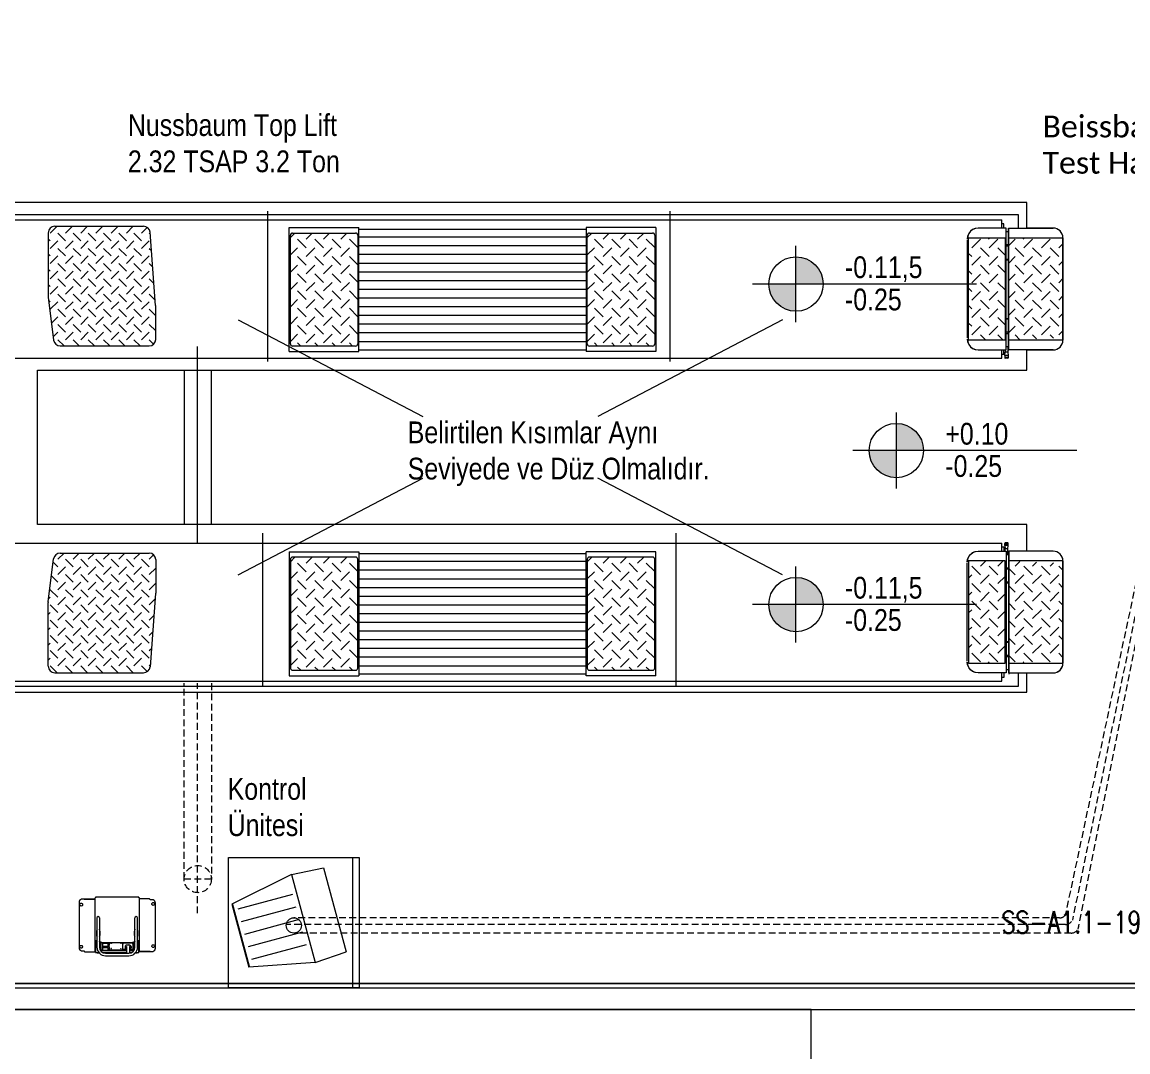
# Model space of a CAD drawing. Extents: x -1299 to 23780, y -3010 to 8106.
# Drawn here: x 1387 to 1896, y 2796 to 3269 of the extents above; entities that cross this region are included whole.
import ezdxf
from ezdxf.enums import TextEntityAlignment as Align

# ---------------------------------------------------------------- set-up
doc = ezdxf.new("R2010")
doc.units = 0
doc.header["$LTSCALE"] = 25
doc.header["$MEASUREMENT"] = 0
doc.linetypes.add('DOT2', pattern=[0.125, 0, -0.125])
doc.linetypes.add('HIDDEN', pattern=[0.375, 0.25, -0.125])
doc.layers.get('0').update_dxf_attribs({"color": 9, "lineweight": 9})
for name, color, linetype, lineweight in [('01', 9, 'Continuous', 9), ('10', 9, 'Continuous', 9), ('14', 9, 'Continuous', 9), ('20', 9, 'DOT2', 9), ('21', 9, 'Continuous', 9), ('32-ekipman', 9, 'Continuous', 9), ('35', 9, 'Continuous', 9), ('40', 9, 'Continuous', 9), ('40B', 9, 'Continuous', 9), ('E-YAZI', 7, 'Continuous', 30)]:
    doc.layers.add(name, color=color, linetype=linetype, lineweight=lineweight)
doc.styles.add('Arial', font='arial.ttf', dxfattribs={"height": 2.5})
doc.styles.add('ILGAZ', font='txttw.shx')
doc.styles.add('MuuM_TEXT-STANDART', font='ARIALN.TTF')

# ---------------------------------------------------------------- blocks, each defined once
blk = doc.blocks.new('A$C0F1C398A')
for p, q in [((111.38, 501.1), (111.38, 526)), ((111.38, 526), (158.38, 526)), ((115.98, 524.1), (114.07, 526)), ((115.98, 520.1), (119.98, 524.1)), ((123.98, 524.1), (122.07, 526)), ((123.98, 520.1), (127.98, 524.1)), ((130.07, 526), (131.98, 524.1)), ((131.98, 520.1), (135.98, 524.1)), ((139.98, 524.1), (138.07, 526)), ((139.98, 520.1), (143.98, 524.1)), ((147.98, 524.1), (146.07, 526)), ((147.98, 520.1), (151.98, 524.1)), ((155.98, 524.1), (154.07, 526)), ((158.38, 526), (158.38, 501.1)), ((259.88, 526), (259.88, 501.1)), ((259.88, 526), (306.88, 526)), ((262.29, 524.1), (264.19, 526)), ((270.29, 520.1), (266.29, 524.1)), ((270.29, 524.1), (272.19, 526)), ((278.29, 520.1), (274.29, 524.1)), ((278.29, 524.1), (280.19, 526)), ((286.29, 520.1), (282.29, 524.1)), ((288.19, 526), (286.29, 524.1)), ((294.29, 520.1), (290.29, 524.1)), ((294.29, 524.1), (296.19, 526)), ((302.29, 520.1), (298.29, 524.1)), ((302.29, 524.1), (304.19, 526)), ((306.88, 501.1), (306.88, 526)), ((106.88, 501), (106.88, 521.5)), ((115.98, 516.1), (111.98, 520.1)), ((123.98, 516.1), (119.98, 520.1)), ((127.98, 520.1), (131.98, 516.1)), ((139.98, 516.1), (135.98, 520.1)), ((147.98, 516.1), (143.98, 520.1)), ((155.98, 516.1), (151.98, 520.1)), ((155.98, 520.1), (157.5, 521.62)), ((162.88, 521.5), (162.88, 501.1)), ((255.38, 521.5), (255.38, 501.1)), ((262.29, 520.1), (260.77, 521.62)), ((262.29, 516.1), (266.29, 520.1)), ((270.29, 516.1), (274.29, 520.1)), ((278.29, 516.1), (282.29, 520.1)), ((290.29, 520.1), (286.29, 516.1)), ((294.29, 516.1), (298.29, 520.1)), ((302.29, 516.1), (306.29, 520.1)), ((311.38, 501.1), (311.38, 521.5)), ((115.98, 512.1), (119.98, 516.1)), ((123.98, 512.1), (127.98, 516.1)), ((131.98, 512.1), (135.98, 516.1)), ((139.98, 512.1), (143.98, 516.1)), ((147.98, 512.1), (151.98, 516.1)), ((155.98, 512.1), (157.83, 513.95)), ((262.29, 512.1), (260.44, 513.95)), ((270.29, 512.1), (266.29, 516.1)), ((278.29, 512.1), (274.29, 516.1)), ((286.29, 512.1), (282.29, 516.1)), ((294.29, 512.1), (290.29, 516.1)), ((302.29, 512.1), (298.29, 516.1)), ((115.98, 508.1), (111.98, 512.1)), ((123.98, 508.1), (119.98, 512.1)), ((127.98, 512.1), (131.98, 508.1)), ((139.98, 508.1), (135.98, 512.1)), ((147.98, 508.1), (143.98, 512.1)), ((155.98, 508.1), (151.98, 512.1)), ((262.29, 508.1), (266.29, 512.1)), ((270.29, 508.1), (274.29, 512.1)), ((278.29, 508.1), (282.29, 512.1)), ((290.29, 512.1), (286.29, 508.1)), ((294.29, 508.1), (298.29, 512.1)), ((302.29, 508.1), (306.29, 512.1)), ((100.63, 20.5), (100.63, 505.5)), ((100.63, 505.5), (106.88, 505.5)), ((111.67, 507.79), (111.98, 508.1)), ((115.08, 500.99), (111.98, 504.1)), ((115.98, 504.1), (119.98, 508.1)), ((123.07, 501), (119.98, 504.1)), ((123.98, 504.1), (127.98, 508.1)), ((127.98, 504.1), (131.07, 501)), ((131.98, 504.1), (135.98, 508.1)), ((139.07, 501), (135.98, 504.1)), ((139.98, 504.1), (143.98, 508.1)), ((147.07, 501), (143.98, 504.1)), ((147.98, 504.1), (151.98, 508.1)), ((155.07, 501), (151.98, 504.1)), ((155.98, 504.1), (158.16, 506.28)), ((262.29, 504.1), (260.11, 506.28)), ((263.19, 501), (266.29, 504.1)), ((270.29, 504.1), (266.29, 508.1)), ((271.19, 501), (274.29, 504.1)), ((278.29, 504.1), (274.29, 508.1)), ((279.19, 501), (282.29, 504.1)), ((286.29, 504.1), (282.29, 508.1)), ((290.29, 504.1), (287.19, 501)), ((294.29, 504.1), (290.29, 508.1)), ((295.19, 501), (298.29, 504.1)), ((302.29, 504.1), (298.29, 508.1)), ((303.18, 500.99), (306.29, 504.1)), ((306.6, 507.79), (306.29, 508.1)), ((311.38, 505.5), (317.63, 505.5)), ((317.63, 505.5), (317.63, 20.5)), ((106.88, 498.8), (104.88, 498.8)), ((104.88, 498.8), (104.88, 498)), ((162.88, 501.1), (106.88, 501.1)), ((106.88, 501), (106.88, 501.08)), ((162.88, 501), (106.88, 501)), ((162.88, 499.87), (106.88, 499.87)), ((106.88, 499.87), (106.88, 487.07)), ((108.48, 499.87), (108.48, 501)), ((111.38, 499.42), (158.38, 499.42)), ((111.38, 482.63), (111.38, 499.42)), ((111.45, 502.71), (111.45, 502.65)), ((114.48, 499.87), (114.48, 501)), ((114.48, 500.7), (115.08, 500.7)), ((115.08, 499.87), (115.08, 501)), ((115.98, 496.1), (119.3, 499.42)), ((121.08, 499.87), (121.08, 501)), ((121.08, 500.7), (121.38, 500.7)), ((121.38, 499.87), (121.38, 501)), ((123.98, 496.1), (127.3, 499.42)), ((131.98, 496.1), (135.3, 499.42)), ((139.98, 496.1), (143.3, 499.42)), ((147.98, 496.1), (151.3, 499.42)), ((148.38, 499.87), (148.38, 501)), ((148.38, 500.7), (148.68, 500.7)), ((148.68, 501), (148.68, 499.87)), ((154.68, 501), (154.68, 499.87)), ((154.68, 500.7), (155.28, 500.7)), ((155.28, 499.87), (155.28, 501)), ((155.98, 496.1), (158.38, 498.51)), ((158.32, 502.65), (158.32, 502.71)), ((158.38, 499.42), (158.38, 482.63)), ((161.28, 499.87), (161.28, 501)), ((161.28, 500.7), (163.97, 500.7)), ((162.88, 501), (162.88, 501.08)), ((162.88, 487.07), (162.88, 499.87)), ((162.88, 499.49), (163.97, 499.49)), ((164.88, 498.8), (162.88, 498.8)), ((163.97, 500.7), (165.47, 500.9)), ((163.97, 500.7), (163.97, 499.49)), ((165.47, 499.3), (163.97, 499.49)), ((164.88, 498), (164.88, 498.8)), ((165.47, 500.9), (166.47, 500.9)), ((165.47, 500.9), (165.47, 499.3)), ((165.47, 499.3), (166.47, 499.3)), ((166.27, 499.5), (166.27, 500.7)), ((166.67, 500.7), (166.67, 499.5)), ((251.6, 500.7), (251.6, 499.5)), ((252.8, 500.9), (251.8, 500.9)), ((252.8, 499.3), (251.8, 499.3)), ((252, 499.5), (252, 500.7)), ((254.3, 500.7), (252.8, 500.9)), ((252.8, 500.9), (252.8, 499.3)), ((252.8, 499.3), (254.3, 499.49)), ((253.38, 498.8), (255.38, 498.8)), ((253.38, 498), (253.38, 498.8)), ((256.98, 500.7), (254.3, 500.7)), ((254.3, 500.7), (254.3, 499.49)), ((255.38, 499.49), (254.3, 499.49)), ((255.38, 501.1), (311.38, 501.1)), ((255.38, 501), (255.38, 501.08)), ((255.38, 501), (311.38, 501)), ((255.38, 499.87), (311.38, 499.87)), ((255.38, 487.07), (255.38, 499.87)), ((256.98, 499.87), (256.98, 501)), ((306.88, 499.42), (259.88, 499.42)), ((259.88, 499.42), (259.88, 498)), ((262.29, 496.1), (259.88, 498.51)), ((259.95, 502.65), (259.95, 502.71)), ((262.98, 499.87), (262.98, 501)), ((263.58, 500.7), (262.98, 500.7)), ((263.58, 501), (263.58, 499.87)), ((270.29, 496.1), (266.97, 499.42)), ((269.58, 501), (269.58, 499.87)), ((269.88, 500.7), (269.58, 500.7)), ((269.88, 499.87), (269.88, 501)), ((278.29, 496.1), (274.97, 499.42)), ((286.29, 496.1), (282.97, 499.42)), ((294.29, 496.1), (290.97, 499.42)), ((296.88, 499.87), (296.88, 501)), ((297.18, 500.7), (296.88, 500.7)), ((297.18, 499.87), (297.18, 501)), ((302.29, 496.1), (298.97, 499.42)), ((303.18, 499.87), (303.18, 501)), ((303.78, 500.7), (303.18, 500.7)), ((303.78, 499.87), (303.78, 501)), ((306.82, 502.71), (306.82, 502.65)), ((306.88, 482.63), (306.88, 499.42)), ((309.78, 499.87), (309.78, 501)), ((311.38, 501), (311.38, 501.08)), ((311.38, 499.87), (311.38, 487.07)), ((311.38, 498.8), (313.38, 498.8)), ((311.85, 501.29), (311.72, 501.24)), ((313.38, 498.8), (313.38, 498)), ((103.13, 181.93), (103.13, 498)), ((106.88, 498), (103.13, 498)), ((115.98, 492.1), (111.98, 496.1)), ((123.98, 492.1), (119.98, 496.1)), ((127.98, 496.1), (131.98, 492.1)), ((139.98, 492.1), (135.98, 496.1)), ((147.98, 492.1), (143.98, 496.1)), ((155.98, 492.1), (151.98, 496.1)), ((166.63, 498), (162.88, 498)), ((166.63, 28), (166.63, 498)), ((251.63, 28), (251.63, 498)), ((255.38, 498), (251.63, 498)), ((259.88, 498), (259.88, 482.63)), ((262.29, 492.1), (266.29, 496.1)), ((270.29, 492.1), (274.29, 496.1)), ((278.29, 492.1), (282.29, 496.1)), ((290.29, 496.1), (286.29, 492.1)), ((294.29, 492.1), (298.29, 496.1)), ((302.29, 492.1), (306.29, 496.1)), ((315.13, 498), (311.38, 498)), ((315.13, 28), (315.13, 498)), ((111.38, 491.51), (111.98, 492.1)), ((115.98, 484.1), (111.98, 488.1)), ((115.98, 488.1), (119.98, 492.1)), ((123.98, 484.1), (119.98, 488.1)), ((123.98, 488.1), (127.98, 492.1)), ((127.98, 488.1), (131.98, 484.1)), ((131.98, 488.1), (135.98, 492.1)), ((139.98, 484.1), (135.98, 488.1)), ((139.98, 488.1), (143.98, 492.1)), ((147.98, 484.1), (143.98, 488.1)), ((147.98, 488.1), (151.98, 492.1)), ((155.98, 484.1), (151.98, 488.1)), ((155.98, 488.1), (158.38, 490.51)), ((262.29, 488.1), (259.88, 490.51)), ((262.29, 484.1), (266.29, 488.1)), ((270.29, 488.1), (266.29, 492.1)), ((270.29, 484.1), (274.29, 488.1)), ((278.29, 488.1), (274.29, 492.1)), ((278.29, 484.1), (282.29, 488.1)), ((286.29, 488.1), (282.29, 492.1)), ((290.29, 488.1), (286.29, 484.1)), ((294.29, 488.1), (290.29, 492.1)), ((294.29, 484.1), (298.29, 488.1)), ((302.29, 488.1), (298.29, 492.1)), ((302.29, 484.1), (306.29, 488.1)), ((306.88, 491.51), (306.29, 492.1)), ((118.51, 482.63), (119.98, 484.1)), ((126.51, 482.63), (127.98, 484.1)), ((134.51, 482.63), (135.98, 484.1)), ((142.51, 482.63), (143.98, 484.1)), ((150.51, 482.63), (151.98, 484.1)), ((162.71, 485.79), (162.88, 487.07)), ((255.55, 485.79), (255.38, 487.07)), ((267.76, 482.63), (266.29, 484.1)), ((275.76, 482.63), (274.29, 484.1)), ((283.76, 482.63), (282.29, 484.1)), ((291.76, 482.63), (290.29, 484.1)), ((299.76, 482.63), (298.29, 484.1)), ((110.59, 482.22), (111.88, 482.05)), ((158.38, 482.63), (111.38, 482.63)), ((112.38, 482.05), (112.38, 482.04)), ((112.38, 482.04), (157.38, 482.04)), ((157.38, 482.05), (157.38, 482.04)), ((259.88, 482.63), (306.88, 482.63)), ((260.88, 482.05), (260.88, 482.04)), ((305.88, 482.04), (260.88, 482.04)), ((305.88, 482.05), (305.88, 482.04)), ((307.68, 482.22), (306.38, 482.05)), ((103.13, 28), (103.13, 181.93))]:
    blk.add_line(p, q)
for points in [[(106.88, 487.07), (107.05, 485.79), (107.55, 484.6), (108.35, 483.58), (109.38, 482.8), (110.59, 482.31), (111.88, 482.14)], [(106.88, 486.98), (107.05, 485.7), (107.55, 484.52), (108.35, 483.5), (109.38, 482.71), (110.59, 482.22)], [(157.88, 482.05), (159.18, 482.22), (160.38, 482.71), (161.42, 483.5), (162.21, 484.52), (162.71, 485.7), (162.88, 486.98)], [(157.88, 482.14), (159.18, 482.31), (160.38, 482.8), (161.42, 483.58), (162.21, 484.6), (162.71, 485.79)], [(260.38, 482.05), (259.09, 482.22), (257.88, 482.71), (256.85, 483.5), (256.05, 484.52), (255.55, 485.7), (255.38, 486.98)], [(260.38, 482.14), (259.09, 482.31), (257.88, 482.8), (256.85, 483.58), (256.05, 484.6), (255.55, 485.79)], [(311.38, 487.07), (311.21, 485.79), (310.71, 484.6), (309.92, 483.58), (308.88, 482.8), (307.68, 482.31), (306.38, 482.14)], [(311.38, 486.98), (311.21, 485.7), (310.71, 484.52), (309.92, 483.5), (308.88, 482.71), (307.68, 482.22)]]:
    blk.add_lwpolyline(points)
for centre, radius, start, end in [((111.38, 521.5), 4.5, 90, 180), ((158.38, 521.5), 4.5, 0, 90), ((259.88, 521.5), 4.5, 90, 180), ((306.88, 521.5), 4.5, 0, 90), ((166.47, 500.7), 0.2, 0, 180), ((166.47, 499.5), 0.2, 180, 0), ((251.8, 500.7), 0.2, 0, 180), ((251.8, 499.5), 0.2, 180, 0)]:
    blk.add_arc(centre, radius, start, end)
blk = doc.blocks.new('A$C44297C4A')
at = {"linetype": 'Continuous', "lineweight": 0}
for p, q in [((0, 42.13), (38.62, 52.58)), ((43.5, 38.36), (38.62, 52.58)), ((2.95, 27.39), (0, 42.14)), ((2.95, 27.39), (43.5, 38.36)), ((43.5, 38.36), (45.54, 7.83)), ((23.75, 30.94), (30.53, 5.85)), ((29.54, 32.51), (36.32, 7.41)), ((35.33, 34.08), (42.12, 8.98)), ((2.95, 27.39), (16.58, 0)), ((12.16, 27.81), (18.95, 2.71)), ((17.96, 29.38), (24.74, 4.28)), ((16.23, 0.08), (45.19, 7.91)), ((16.58, 0), (45.54, 7.83))]:
    blk.add_line(p, q, dxfattribs=at)
blk = doc.blocks.new('p-mekanik_arackabul_ekran3')
for p, q in [((0, 0), (0, 60)), ((0, 60), (60, 60)), ((57, 60), (57, 0)), ((60, 60), (60, 0)), ((60, 0), (0, 0))]:
    blk.add_line(p, q)
at = {"rotation": 270}
blk.add_blockref('A$C44297C4A', (1.53, 55.12), dxfattribs=at)
blk = doc.blocks.new('p-mek. tesisat-zemin')
h = blk.add_hatch()
h.set_pattern_fill('DIAPLATE', color=256, scale=90, angle=225, style=0)
h.set_pattern_definition([(225, (185.341, -502), (1e-14, -7.95495), [5.625, -5.625]), (315, (185.341, -505.9774), (7.95495, 1e-14), [5.625, -5.625])])
h.paths.add_polyline_path([(154.34, -553, 0.414214), (155.34, -554), (184.34, -554, 0.414214), (185.34, -553), (185.34, -503, 0.41711), (184.33, -502), (155.33, -502, 0.411323), (154.34, -503)])
h = blk.add_hatch()
h.set_pattern_fill('DIAPLATE', color=256, scale=90, angle=225, style=0)
h.set_pattern_definition([(225, (321.841, -502), (1e-14, -7.95495), [5.625, -5.625]), (315, (321.841, -505.9774), (7.95495, 1e-14), [5.625, -5.625])])
h.paths.add_polyline_path([(321.84, -503, 0.41711), (320.83, -502), (291.83, -502, 0.411323), (290.84, -503), (290.84, -553, 0.414214), (291.84, -554), (320.84, -554, 0.414214), (321.84, -553)])
h = blk.add_hatch()
h.set_pattern_fill('DIAPLATE', color=256, scale=90, angle=225, style=0)
h.set_pattern_definition([(225, (185.341, -651), (1e-14, -7.95495), [5.625, -5.625]), (315, (185.341, -654.9774), (7.95495, 1e-14), [5.625, -5.625])])
h.paths.add_polyline_path([(154.34, -702, 0.41711), (155.35, -703), (184.35, -703, 0.411323), (185.34, -702), (185.34, -652, 0.414214), (184.34, -651), (155.34, -651, 0.414214), (154.34, -652)])
h = blk.add_hatch()
h.set_pattern_fill('DIAPLATE', color=256, scale=90, angle=225, style=0)
h.set_pattern_definition([(225, (321.841, -651), (1e-14, -7.95495), [5.625, -5.625]), (315, (321.841, -654.9774), (7.95495, 1e-14), [5.625, -5.625])])
h.paths.add_polyline_path([(321.84, -652, 0.414214), (320.84, -651), (291.84, -651, 0.414214), (290.84, -652), (290.84, -702, 0.41711), (291.85, -703), (320.85, -703, 0.411323), (321.84, -702)])
for p, q in [((144, -561), (144, -492)), ((329, -561), (329, -492)), ((43.01, -501.88), (43.01, -531.19)), ((47.12, -498.88), (43.94, -502.06)), ((46.01, -498.88), (86.83, -498.88)), ((47.44, -502.06), (50.94, -505.56)), ((54.12, -498.88), (50.94, -502.06)), ((54.44, -502.06), (57.94, -505.56)), ((61.12, -498.88), (57.94, -502.06)), ((61.44, -502.06), (64.94, -505.56)), ((68.12, -498.88), (64.94, -502.06)), ((68.44, -502.06), (71.94, -505.56)), ((75.12, -498.88), (71.94, -502.06)), ((75.44, -502.06), (78.94, -505.56)), ((82.12, -498.88), (78.94, -502.06)), ((82.44, -502.06), (85.94, -505.56)), ((88.57, -499.43), (85.94, -502.06)), ((89.44, -502.06), (89.89, -502.5)), ((92.4, -535.26), (89.82, -501.65)), ((153.84, -499.5), (185.84, -499.5)), ((153.84, -556.5), (153.84, -499.5)), ((154.34, -553), (154.34, -503)), ((155.34, -502), (184.34, -502)), ((185.34, -503), (185.34, -553)), ((185.84, -556.5), (185.84, -499.5)), ((185.84, -500.3), (290.34, -500.3)), ((322.34, -499.5), (290.34, -499.5)), ((290.34, -499.5), (290.34, -556.5)), ((290.84, -553), (290.84, -503)), ((291.84, -502), (320.84, -502)), ((321.84, -503), (321.84, -553)), ((322.34, -499.5), (322.34, -556.5)), ((43.01, -504.62), (43.94, -505.56)), ((47.44, -505.56), (43.94, -509.06)), ((54.44, -505.56), (50.94, -509.06)), ((61.44, -505.56), (57.94, -509.06)), ((68.44, -505.56), (64.94, -509.06)), ((75.44, -505.56), (71.94, -509.06)), ((82.44, -505.56), (78.94, -509.06)), ((89.44, -505.56), (85.94, -509.06)), ((290.34, -503.95), (185.84, -503.95)), ((290.34, -507.95), (185.84, -507.95)), ((43.01, -511.62), (43.94, -512.56)), ((47.44, -512.56), (43.94, -516.06)), ((47.44, -509.06), (50.94, -512.56)), ((54.44, -512.56), (50.94, -516.06)), ((54.44, -509.06), (57.94, -512.56)), ((61.44, -512.56), (57.94, -516.06)), ((61.44, -509.06), (64.94, -512.56)), ((68.44, -512.56), (64.94, -516.06)), ((68.44, -509.06), (71.94, -512.56)), ((75.44, -512.56), (71.94, -516.06)), ((75.44, -509.06), (78.94, -512.56)), ((82.44, -512.56), (78.94, -516.06)), ((82.44, -509.06), (85.94, -512.56)), ((89.44, -512.56), (85.94, -516.06)), ((89.44, -509.06), (90.47, -510.08)), ((290.34, -511.95), (185.84, -511.95)), ((47.44, -516.06), (50.94, -519.56)), ((54.44, -516.06), (57.94, -519.56)), ((61.44, -516.06), (64.94, -519.56)), ((68.44, -516.06), (71.94, -519.56)), ((75.44, -516.06), (78.94, -519.56)), ((82.44, -516.06), (85.94, -519.56)), ((89.44, -516.06), (91.05, -517.66)), ((290.34, -515.95), (185.84, -515.95)), ((43.01, -518.62), (43.94, -519.56)), ((47.44, -519.56), (43.94, -523.06)), ((47.44, -523.06), (50.94, -526.56)), ((54.44, -519.56), (50.94, -523.06)), ((54.44, -523.06), (57.94, -526.56)), ((61.44, -519.56), (57.94, -523.06)), ((61.44, -523.06), (64.94, -526.56)), ((68.44, -519.56), (64.94, -523.06)), ((68.44, -523.06), (71.94, -526.56)), ((75.44, -519.56), (71.94, -523.06)), ((75.44, -523.06), (78.94, -526.56)), ((82.44, -519.56), (78.94, -523.06)), ((82.44, -523.06), (85.94, -526.56)), ((89.44, -519.56), (85.94, -523.06)), ((89.44, -523.06), (91.63, -525.25)), ((290.34, -519.95), (185.84, -519.95)), ((43.01, -525.62), (43.94, -526.56)), ((47.44, -526.56), (43.94, -530.06)), ((54.44, -526.56), (50.94, -530.06)), ((61.44, -526.56), (57.94, -530.06)), ((68.44, -526.56), (64.94, -530.06)), ((75.44, -526.56), (71.94, -530.06)), ((82.44, -526.56), (78.94, -530.06)), ((89.44, -526.56), (85.94, -530.06)), ((290.34, -523.95), (185.84, -523.95)), ((290.34, -527.95), (185.84, -527.95)), ((43.03, -531.56), (45.48, -551.25)), ((43.19, -532.8), (43.94, -533.56)), ((47.44, -533.56), (43.94, -537.06)), ((47.44, -530.06), (50.94, -533.56)), ((54.44, -533.56), (50.94, -537.06)), ((54.44, -530.06), (57.94, -533.56)), ((61.44, -533.56), (57.94, -537.06)), ((61.44, -530.06), (64.94, -533.56)), ((68.44, -533.56), (64.94, -537.06)), ((68.44, -530.06), (71.94, -533.56)), ((75.44, -533.56), (71.94, -537.06)), ((75.44, -530.06), (78.94, -533.56)), ((82.44, -533.56), (78.94, -537.06)), ((82.44, -530.06), (85.94, -533.56)), ((89.44, -533.56), (85.94, -537.06)), ((92.21, -532.83), (89.44, -530.06)), ((290.34, -531.95), (185.84, -531.95)), ((47.44, -537.06), (50.94, -540.56)), ((54.44, -537.06), (57.94, -540.56)), ((61.44, -537.06), (64.94, -540.56)), ((68.44, -537.06), (71.94, -540.56)), ((75.44, -537.06), (78.94, -540.56)), ((82.44, -537.06), (85.94, -540.56)), ((92.41, -540.02), (89.44, -537.06)), ((92.41, -550.88), (92.41, -535.49)), ((290.34, -535.95), (185.84, -535.95)), ((47.44, -540.56), (44.52, -543.49)), ((54.44, -540.56), (50.94, -544.06)), ((57.94, -544.06), (61.44, -540.56)), ((68.44, -540.56), (64.94, -544.06)), ((75.44, -540.56), (71.94, -544.06)), ((82.44, -540.56), (78.94, -544.06)), ((89.44, -540.56), (85.94, -544.06)), ((290.34, -539.95), (185.84, -539.95)), ((290.34, -543.95), (185.84, -543.95)), ((47.44, -547.56), (45.29, -549.71)), ((47.44, -544.06), (50.94, -547.56)), ((54.44, -547.56), (50.94, -551.06)), ((54.44, -544.06), (57.94, -547.56)), ((61.44, -547.56), (57.94, -551.06)), ((61.44, -544.06), (64.94, -547.56)), ((68.44, -547.56), (64.94, -551.06)), ((68.44, -544.06), (71.94, -547.56)), ((75.44, -547.56), (71.94, -551.06)), ((75.44, -544.06), (78.94, -547.56)), ((82.44, -547.56), (78.94, -551.06)), ((82.44, -544.06), (85.94, -547.56)), ((89.44, -547.56), (85.94, -551.06)), ((92.41, -547.02), (89.44, -544.06)), ((290.34, -547.95), (185.84, -547.95)), ((47.44, -551.06), (50.26, -553.88)), ((48.46, -553.88), (89.41, -553.88)), ((54.44, -551.06), (57.26, -553.88)), ((61.44, -551.06), (64.26, -553.88)), ((71.26, -553.88), (68.44, -551.06)), ((75.44, -551.06), (78.26, -553.88)), ((82.44, -551.06), (85.26, -553.88)), ((89.44, -551.06), (91.46, -553.07)), ((111.63, -644.66), (111.63, -554.12)), ((184.34, -554), (155.34, -554)), ((290.34, -551.95), (185.84, -551.95)), ((320.84, -554), (291.84, -554)), ((153.84, -556.5), (185.84, -556.5)), ((185.84, -555.7), (290.34, -555.7)), ((322.34, -556.5), (290.34, -556.5)), ((38, -565), (493, -565)), ((105.5, -565), (105.5, -636)), ((118, -636), (118, -565)), ((141.5, -640), (141.5, -710.5)), ((331.5, -640), (331.5, -710.5)), ((47.44, -651.97), (50.26, -649.15)), ((48.46, -649.15), (89.41, -649.15)), ((54.44, -651.97), (57.26, -649.15)), ((61.44, -651.97), (64.26, -649.15)), ((71.26, -649.15), (68.44, -651.97)), ((75.44, -651.97), (78.26, -649.15)), ((82.44, -651.97), (85.26, -649.15)), ((89.44, -651.97), (91.46, -649.96)), ((153.84, -648.5), (185.84, -648.5)), ((153.84, -648.5), (153.84, -705.5)), ((185.84, -648.5), (185.84, -705.5)), ((185.84, -649.3), (290.34, -649.3)), ((322.34, -648.5), (290.34, -648.5)), ((290.34, -705.5), (290.34, -648.5)), ((322.34, -705.5), (322.34, -648.5)), ((43.03, -671.47), (45.48, -651.78)), ((47.44, -655.47), (45.29, -653.32)), ((47.44, -658.97), (50.94, -655.47)), ((54.44, -655.47), (50.94, -651.97)), ((54.44, -658.97), (57.94, -655.47)), ((61.44, -655.47), (57.94, -651.97)), ((61.44, -658.97), (64.94, -655.47)), ((68.44, -655.47), (64.94, -651.97)), ((68.44, -658.97), (71.94, -655.47)), ((75.44, -655.47), (71.94, -651.97)), ((75.44, -658.97), (78.94, -655.47)), ((82.44, -655.47), (78.94, -651.97)), ((82.44, -658.97), (85.94, -655.47)), ((89.44, -655.47), (85.94, -651.97)), ((92.41, -652.15), (92.41, -667.54)), ((154.34, -652), (154.34, -702)), ((184.34, -651), (155.34, -651)), ((185.34, -702), (185.34, -652)), ((290.34, -653.05), (185.84, -653.05)), ((290.84, -652), (290.84, -702)), ((320.84, -651), (291.84, -651)), ((321.84, -702), (321.84, -652)), ((47.44, -662.47), (44.52, -659.54)), ((54.44, -662.47), (50.94, -658.97)), ((57.94, -658.97), (61.44, -662.47)), ((68.44, -662.47), (64.94, -658.97)), ((75.44, -662.47), (71.94, -658.97)), ((82.44, -662.47), (78.94, -658.97)), ((89.44, -662.47), (85.94, -658.97)), ((92.41, -656.01), (89.44, -658.97)), ((290.34, -657.05), (185.84, -657.05)), ((47.44, -669.47), (43.94, -665.97)), ((47.44, -665.97), (50.94, -662.47)), ((54.44, -669.47), (50.94, -665.97)), ((54.44, -665.97), (57.94, -662.47)), ((61.44, -669.47), (57.94, -665.97)), ((61.44, -665.97), (64.94, -662.47)), ((68.44, -669.47), (64.94, -665.97)), ((68.44, -665.97), (71.94, -662.47)), ((75.44, -669.47), (71.94, -665.97)), ((75.44, -665.97), (78.94, -662.47)), ((82.44, -669.47), (78.94, -665.97)), ((82.44, -665.97), (85.94, -662.47)), ((89.44, -669.47), (85.94, -665.97)), ((92.41, -663.01), (89.44, -665.97)), ((290.34, -661.05), (185.84, -661.05)), ((290.34, -665.05), (185.84, -665.05)), ((43.19, -670.23), (43.94, -669.47)), ((47.44, -672.97), (50.94, -669.47)), ((54.44, -672.97), (57.94, -669.47)), ((61.44, -672.97), (64.94, -669.47)), ((68.44, -672.97), (71.94, -669.47)), ((75.44, -672.97), (78.94, -669.47)), ((82.44, -672.97), (85.94, -669.47)), ((92.21, -670.2), (89.44, -672.97)), ((92.4, -667.77), (89.82, -701.38)), ((290.34, -669.05), (185.84, -669.05)), ((43.01, -701.15), (43.01, -671.84)), ((47.44, -676.47), (43.94, -672.97)), ((54.44, -676.47), (50.94, -672.97)), ((61.44, -676.47), (57.94, -672.97)), ((68.44, -676.47), (64.94, -672.97)), ((75.44, -676.47), (71.94, -672.97)), ((82.44, -676.47), (78.94, -672.97)), ((89.44, -676.47), (85.94, -672.97)), ((290.34, -673.05), (185.84, -673.05)), ((43.01, -677.41), (43.94, -676.47)), ((47.44, -683.47), (43.94, -679.97)), ((47.44, -679.97), (50.94, -676.47)), ((54.44, -683.47), (50.94, -679.97)), ((54.44, -679.97), (57.94, -676.47)), ((61.44, -683.47), (57.94, -679.97)), ((61.44, -679.97), (64.94, -676.47)), ((68.44, -683.47), (64.94, -679.97)), ((68.44, -679.97), (71.94, -676.47)), ((75.44, -683.47), (71.94, -679.97)), ((75.44, -679.97), (78.94, -676.47)), ((82.44, -683.47), (78.94, -679.97)), ((82.44, -679.97), (85.94, -676.47)), ((89.44, -683.47), (85.94, -679.97)), ((89.44, -679.97), (91.63, -677.78)), ((290.34, -677.05), (185.84, -677.05)), ((290.34, -681.05), (185.84, -681.05)), ((43.01, -684.41), (43.94, -683.47)), ((47.44, -686.97), (50.94, -683.47)), ((54.44, -686.97), (57.94, -683.47)), ((61.44, -686.97), (64.94, -683.47)), ((68.44, -686.97), (71.94, -683.47)), ((75.44, -686.97), (78.94, -683.47)), ((82.44, -686.97), (85.94, -683.47)), ((89.44, -686.97), (91.05, -685.37)), ((290.34, -685.05), (185.84, -685.05)), ((43.01, -691.41), (43.94, -690.47)), ((47.44, -690.47), (43.94, -686.97)), ((47.44, -693.97), (50.94, -690.47)), ((54.44, -690.47), (50.94, -686.97)), ((54.44, -693.97), (57.94, -690.47)), ((61.44, -690.47), (57.94, -686.97)), ((61.44, -693.97), (64.94, -690.47)), ((68.44, -690.47), (64.94, -686.97)), ((68.44, -693.97), (71.94, -690.47)), ((75.44, -690.47), (71.94, -686.97)), ((75.44, -693.97), (78.94, -690.47)), ((82.44, -690.47), (78.94, -686.97)), ((82.44, -693.97), (85.94, -690.47)), ((89.44, -690.47), (85.94, -686.97)), ((290.34, -689.05), (185.84, -689.05)), ((47.44, -697.47), (43.94, -693.97)), ((54.44, -697.47), (50.94, -693.97)), ((61.44, -697.47), (57.94, -693.97)), ((68.44, -697.47), (64.94, -693.97)), ((75.44, -697.47), (71.94, -693.97)), ((82.44, -697.47), (78.94, -693.97)), ((89.44, -697.47), (85.94, -693.97)), ((89.44, -693.97), (90.47, -692.95)), ((290.34, -693.05), (185.84, -693.05)), ((43.01, -698.41), (43.94, -697.47)), ((47.12, -704.15), (43.94, -700.97)), ((47.44, -700.97), (50.94, -697.47)), ((54.12, -704.15), (50.94, -700.97)), ((54.44, -700.97), (57.94, -697.47)), ((61.12, -704.15), (57.94, -700.97)), ((61.44, -700.97), (64.94, -697.47)), ((68.12, -704.15), (64.94, -700.97)), ((68.44, -700.97), (71.94, -697.47)), ((75.12, -704.15), (71.94, -700.97)), ((75.44, -700.97), (78.94, -697.47)), ((82.12, -704.15), (78.94, -700.97)), ((82.44, -700.97), (85.94, -697.47)), ((88.57, -703.6), (85.94, -700.97)), ((89.44, -700.97), (89.89, -700.53)), ((290.34, -697.05), (185.84, -697.05)), ((290.34, -701.05), (185.84, -701.05)), ((46.01, -704.15), (86.83, -704.15)), ((153.84, -705.5), (185.84, -705.5)), ((155.34, -703), (184.34, -703)), ((185.84, -704.7), (290.34, -704.7)), ((322.34, -705.5), (290.34, -705.5)), ((291.84, -703), (320.84, -703)), ((58.67, -808.22), (58.17, -808.3)), ((59.34, -808.22), (58.67, -808.22)), ((59.53, -808.22), (59.34, -808.22)), ((64.49, -808.25), (59.53, -808.22)), ((59.56, -808.07), (64.51, -808.07)), ((59.56, -808.22), (59.56, -808.07)), ((59.57, -808.22), (64.49, -808.22)), ((64.51, -832.37), (64.51, -807.57)), ((64.81, -807.57), (64.51, -807.57)), ((64.81, -807.27), (64.81, -807.57)), ((84.61, -807.27), (64.81, -807.27)), ((84.61, -807.57), (84.61, -807.27)), ((84.91, -807.57), (84.61, -807.57)), ((84.91, -832.37), (84.91, -807.57)), ((89.41, -808.07), (84.91, -808.07)), ((57.16, -809.72), (57.16, -830.52)), ((57.95, -810.1), (58.16, -810.07)), ((58.38, -811.33), (58.16, -811.37)), ((64.46, -808.47), (64.46, -831.97)), ((84.96, -831.97), (84.96, -808.47)), ((89.93, -808.52), (89.85, -808.52)), ((90.76, -808.52), (89.93, -808.52)), ((91.04, -809.8), (91.26, -809.77)), ((91.47, -811.03), (91.26, -811.07)), ((92.25, -830.82), (92.26, -810.02)), ((65.36, -816.87), (65.36, -830.27)), ((66.56, -816.87), (66.56, -830.27)), ((82.86, -830.27), (82.86, -816.87)), ((84.06, -830.27), (84.06, -816.88)), ((65.36, -822.07), (65.16, -822.96)), ((65.36, -822.97), (65.16, -822.97)), ((65.16, -822.97), (65.16, -824.87)), ((66.76, -822.97), (66.56, -822.07)), ((66.76, -822.97), (66.56, -822.97)), ((66.76, -822.97), (66.76, -824.87)), ((82.86, -822.07), (82.66, -822.96)), ((82.66, -822.97), (82.86, -822.97)), ((82.66, -824.87), (82.66, -822.97)), ((84.26, -822.97), (84.06, -822.07)), ((84.06, -822.97), (84.26, -822.97)), ((84.26, -824.87), (84.26, -822.97)), ((64.51, -827.1), (64.81, -827.1)), ((64.71, -832.37), (64.71, -827.1)), ((64.81, -827.1), (64.81, -832.67)), ((66.75, -827.88), (66.67, -827.88)), ((67.11, -831.71), (67.11, -828.39)), ((67.61, -828.12), (81.81, -828.12)), ((67.71, -828.12), (67.71, -829.57)), ((68.11, -829.73), (68.11, -828.49)), ((68.16, -828.46), (70.56, -828.46)), ((70.61, -829.73), (70.61, -828.49)), ((71.01, -828.12), (71.01, -829.57)), ((77.31, -828.25), (82.11, -828.25)), ((77.31, -831.16), (77.31, -828.25)), ((82.11, -831.16), (82.11, -828.25)), ((82.31, -828.39), (82.31, -831.71)), ((82.5, -827.85), (82.46, -827.82)), ((82.75, -827.88), (82.67, -827.88)), ((84.61, -832.67), (84.61, -827.1)), ((84.61, -827.1), (84.91, -827.1)), ((84.71, -832.37), (84.71, -827.1)), ((57.95, -829.5), (58.16, -829.47)), ((58.37, -830.73), (58.16, -830.77)), ((58.66, -832.02), (59.48, -832.02)), ((59.48, -832.02), (59.57, -832.02)), ((60.01, -832.47), (64.59, -832.47)), ((64.51, -832.37), (64.71, -832.37)), ((64.81, -832.67), (66.16, -832.67)), ((65.46, -832.97), (66.42, -832.97)), ((67.11, -831.54), (67.13, -831.63)), ((68.11, -831.72), (67.46, -831.72)), ((79.06, -831.81), (67.61, -831.81)), ((79.06, -831.98), (67.61, -831.98)), ((71.01, -830.02), (67.71, -830.02)), ((67.71, -830.02), (67.71, -831.6)), ((68.11, -829.58), (67.72, -829.58)), ((68.11, -831.61), (67.72, -831.61)), ((67.92, -832.67), (79.06, -832.67)), ((68.11, -831.76), (68.11, -830.52)), ((68.16, -829.78), (70.56, -829.78)), ((68.16, -830.49), (70.56, -830.49)), ((68.16, -831.81), (70.56, -831.81)), ((68.66, -832.97), (79.06, -832.97)), ((69.36, -833.07), (80.06, -833.07)), ((70.57, -829.78), (70.56, -829.78)), ((70.57, -831.8), (70.56, -831.81)), ((71, -829.58), (70.61, -829.58)), ((70.61, -831.76), (70.61, -830.52)), ((71, -831.61), (70.61, -831.61)), ((79.06, -831.72), (70.61, -831.72)), ((71.01, -830.02), (71.01, -831.6)), ((77.4, -831.25), (78.96, -831.25)), ((78.31, -830.04), (78.31, -830.55)), ((79.06, -830.14), (79.06, -833.07)), ((80.36, -830.14), (80.36, -833.04)), ((81.96, -831.72), (80.36, -831.72)), ((81.81, -831.81), (80.36, -831.81)), ((81.81, -831.98), (80.36, -831.98)), ((80.36, -832.67), (81.49, -832.67)), ((80.36, -832.97), (80.76, -832.97)), ((80.45, -831.25), (82.01, -831.25)), ((81.11, -830.04), (81.11, -830.55)), ((83, -832.97), (83.96, -832.97)), ((83.25, -832.67), (84.61, -832.67)), ((84.91, -832.37), (84.71, -832.37)), ((89.86, -832.47), (84.82, -832.47)), ((84.91, -832.29), (89.89, -832.32)), ((89.84, -832.32), (84.91, -832.32)), ((89.86, -832.32), (89.86, -832.47)), ((89.89, -832.32), (90.08, -832.32)), ((90.08, -832.32), (90.75, -832.32)), ((90.75, -832.32), (91.24, -832.23)), ((91.04, -829.2), (91.25, -829.17)), ((91.47, -830.43), (91.25, -830.47)), ((69.36, -834.27), (80.06, -834.27))]:
    blk.add_line(p, q)
blk.add_lwpolyline([(0, -713), (493, -713), (493, -704.25), (505, -704.25, 0.414214), (509.5, -699.75), (509.5, -652.75, 0.414214), (505, -648.25), (493, -648.25), (493, -636), (38, -636), (38, -565), (493, -565), (493, -555.75), (505, -555.75, 0.414214), (509.5, -551.25), (509.5, -504.25, 0.414217), (505, -499.75), (493, -499.75), (493, -488), (0, -488)], format="xyb")
blk.add_lwpolyline([(125.92, -789), (185.92, -789), (185.92, -849), (125.92, -849)], close=True)
for points in [[(58.17, -808.3), (57.78, -808.5), (57.45, -808.83), (57.24, -809.25), (57.16, -809.72)], [(89.85, -808.52), (89.83, -808.38), (89.76, -808.25), (89.67, -808.15), (89.55, -808.09), (89.41, -808.07)], [(58.16, -811.37), (57.96, -811.33), (57.78, -811.24), (57.64, -811.1), (57.55, -810.92), (57.51, -810.72), (57.55, -810.52), (57.64, -810.33), (57.78, -810.19), (57.95, -810.1)], [(58.16, -810.07), (58.37, -810.1), (58.55, -810.19), (58.69, -810.33), (58.78, -810.52), (58.81, -810.72), (58.78, -810.92), (58.69, -811.1), (58.55, -811.24), (58.38, -811.33)], [(91.26, -811.07), (91.06, -811.04), (90.88, -810.94), (90.73, -810.8), (90.64, -810.62), (90.61, -810.42), (90.64, -810.22), (90.73, -810.04), (90.88, -809.89), (91.04, -809.8)], [(92.26, -810.02), (92.18, -809.55), (91.97, -809.14), (91.64, -808.8), (91.22, -808.59), (90.76, -808.52)], [(91.26, -809.77), (91.46, -809.8), (91.64, -809.89), (91.78, -810.04), (91.88, -810.22), (91.91, -810.42), (91.88, -810.62), (91.78, -810.8), (91.64, -810.94), (91.47, -811.03)], [(66.56, -827.77), (66.59, -827.76), (66.71, -827.74)], [(66.67, -827.88), (66.59, -827.87), (66.56, -827.86)], [(66.71, -827.9), (66.59, -827.88), (66.56, -827.87)], [(66.71, -828.07), (66.59, -828.05), (66.56, -828.04)], [(66.71, -827.74), (66.82, -827.76), (66.92, -827.79), (66.99, -827.84), (67.01, -827.9)], [(66.96, -827.82), (66.92, -827.85), (66.82, -827.88), (66.71, -827.9)], [(67.01, -827.9), (66.99, -827.97), (66.92, -828.02), (66.82, -828.05), (66.71, -828.07)], [(66.94, -827.81), (66.94, -827.82), (66.89, -827.85), (66.82, -827.87), (66.75, -827.88)], [(67.61, -828.12), (67.45, -828.13), (67.31, -828.17), (67.2, -828.23), (67.13, -828.3), (67.11, -828.39)], [(67.71, -828.23), (67.71, -828.24), (67.71, -828.24), (67.72, -828.25), (67.72, -828.26), (67.73, -828.26)], [(68.16, -828.46), (68.14, -828.47), (68.13, -828.47), (68.12, -828.47), (68.11, -828.48), (68.11, -828.49)], [(70.61, -828.49), (70.61, -828.48), (70.6, -828.47), (70.59, -828.47), (70.57, -828.47), (70.56, -828.46)], [(71.01, -828.23), (71.01, -828.24), (71, -828.24), (71, -828.25), (70.99, -828.26), (70.99, -828.26)], [(71.83, -828.51), (71.83, -828.49), (71.85, -828.47), (71.87, -828.45), (71.91, -828.44), (71.96, -828.44)], [(71.96, -828.58), (71.91, -828.57), (71.87, -828.56), (71.85, -828.54), (71.83, -828.52), (71.83, -828.51)], [(71.96, -828.44), (72, -828.44), (72.04, -828.45), (72.07, -828.47), (72.09, -828.49), (72.09, -828.51)], [(72.09, -828.51), (72.09, -828.52), (72.07, -828.54), (72.04, -828.56), (72, -828.57), (71.96, -828.58)], [(76.33, -828.51), (76.33, -828.49), (76.35, -828.47), (76.37, -828.45), (76.41, -828.44), (76.46, -828.44)], [(76.46, -828.58), (76.41, -828.57), (76.37, -828.56), (76.35, -828.54), (76.33, -828.52), (76.33, -828.51)], [(76.46, -828.44), (76.5, -828.44), (76.54, -828.45), (76.57, -828.47), (76.59, -828.49), (76.59, -828.51)], [(76.59, -828.51), (76.59, -828.52), (76.57, -828.54), (76.54, -828.56), (76.5, -828.57), (76.46, -828.58)], [(77.51, -828.86), (77.46, -828.83), (77.41, -828.79), (77.37, -828.75), (77.35, -828.71), (77.32, -828.66), (77.31, -828.62), (77.31, -828.59)], [(82.31, -828.39), (82.28, -828.3), (82.21, -828.23), (82.1, -828.17), (81.96, -828.13), (81.81, -828.12)], [(81.91, -828.86), (81.96, -828.83), (82.01, -828.79), (82.04, -828.75), (82.07, -828.71), (82.09, -828.66), (82.1, -828.62), (82.11, -828.59)], [(82.41, -827.9), (82.43, -827.84), (82.5, -827.79), (82.59, -827.76), (82.71, -827.74)], [(82.71, -828.07), (82.59, -828.05), (82.5, -828.02), (82.43, -827.97), (82.41, -827.9)], [(82.67, -827.88), (82.59, -827.87), (82.53, -827.85), (82.48, -827.82), (82.47, -827.81)], [(82.71, -827.9), (82.59, -827.88), (82.5, -827.85)], [(82.71, -827.74), (82.82, -827.76), (82.86, -827.77)], [(82.86, -827.87), (82.82, -827.88), (82.71, -827.9)], [(82.86, -828.04), (82.82, -828.05), (82.71, -828.07)], [(82.86, -827.86), (82.82, -827.87), (82.75, -827.88)], [(57.16, -830.52), (57.23, -830.98), (57.44, -831.4), (57.78, -831.73), (58.19, -831.94), (58.66, -832.02)], [(58.16, -830.77), (57.96, -830.73), (57.78, -830.64), (57.63, -830.5), (57.54, -830.32), (57.51, -830.12), (57.54, -829.92), (57.63, -829.73), (57.78, -829.59), (57.95, -829.5)], [(58.16, -829.47), (58.36, -829.5), (58.54, -829.59), (58.68, -829.73), (58.78, -829.92), (58.81, -830.12), (58.78, -830.32), (58.68, -830.5), (58.54, -830.64), (58.37, -830.73)], [(59.57, -832.02), (59.59, -832.16), (59.65, -832.28), (59.75, -832.38), (59.87, -832.45), (60.01, -832.47)], [(67.11, -831.71), (67.13, -831.79), (67.2, -831.87), (67.31, -831.93), (67.45, -831.97), (67.61, -831.98)], [(67.13, -831.63), (67.2, -831.7), (67.31, -831.76), (67.45, -831.8), (67.61, -831.81)], [(67.46, -831.72), (67.3, -831.71), (67.18, -831.68)], [(67.71, -829.57), (67.71, -829.58), (67.71, -829.58), (67.72, -829.58), (67.72, -829.58)], [(67.71, -830.26), (67.71, -830.26), (67.71, -830.27), (67.72, -830.28), (67.72, -830.28), (67.73, -830.29)], [(67.71, -831.6), (67.71, -831.6), (67.71, -831.61), (67.72, -831.61), (67.72, -831.61)], [(67.72, -829.58), (67.72, -829.58), (67.73, -829.58)], [(67.72, -831.61), (67.72, -831.61), (67.73, -831.61)], [(68.11, -829.73), (68.11, -829.74), (68.11, -829.75), (68.12, -829.76), (68.13, -829.77), (68.15, -829.78), (68.16, -829.78)], [(68.16, -830.49), (68.14, -830.49), (68.13, -830.5), (68.12, -830.5), (68.11, -830.51), (68.11, -830.52)], [(68.11, -831.76), (68.11, -831.77), (68.11, -831.78), (68.12, -831.79), (68.13, -831.8), (68.15, -831.8), (68.16, -831.81)], [(70.61, -830.52), (70.61, -830.51), (70.6, -830.5), (70.59, -830.5), (70.57, -830.49), (70.56, -830.49)], [(70.61, -829.73), (70.61, -829.74), (70.6, -829.75), (70.59, -829.76), (70.58, -829.77), (70.57, -829.78)], [(70.61, -831.76), (70.61, -831.77), (70.6, -831.78), (70.59, -831.79), (70.58, -831.8), (70.57, -831.8)], [(71, -829.58), (70.99, -829.58), (70.99, -829.58)], [(71.01, -830.26), (71.01, -830.26), (71, -830.27), (71, -830.28), (70.99, -830.28), (70.99, -830.29)], [(71, -831.61), (70.99, -831.61), (70.99, -831.61)], [(71.01, -829.57), (71.01, -829.58), (71, -829.58), (71, -829.58), (71, -829.58)], [(71.01, -831.6), (71.01, -831.6), (71, -831.61), (71, -831.61), (71, -831.61)], [(71.83, -830.92), (71.83, -830.91), (71.85, -830.88), (71.87, -830.87), (71.91, -830.85), (71.96, -830.85)], [(71.96, -830.99), (71.91, -830.98), (71.87, -830.97), (71.85, -830.95), (71.83, -830.93), (71.83, -830.92)], [(71.96, -830.85), (72, -830.85), (72.04, -830.87), (72.07, -830.88), (72.09, -830.91), (72.09, -830.92)], [(72.09, -830.92), (72.09, -830.93), (72.07, -830.95), (72.04, -830.97), (72, -830.98), (71.96, -830.99)], [(76.33, -830.92), (76.33, -830.91), (76.35, -830.88), (76.37, -830.87), (76.41, -830.85), (76.46, -830.85)], [(76.46, -830.99), (76.41, -830.98), (76.37, -830.97), (76.35, -830.95), (76.33, -830.93), (76.33, -830.92)], [(76.46, -830.85), (76.5, -830.85), (76.54, -830.87), (76.57, -830.88), (76.59, -830.91), (76.59, -830.92)], [(76.59, -830.92), (76.59, -830.93), (76.57, -830.95), (76.54, -830.97), (76.5, -830.98), (76.46, -830.99)], [(77.4, -831.25), (77.37, -831.25), (77.35, -831.24), (77.32, -831.22), (77.31, -831.19), (77.31, -831.16)], [(77.51, -831.22), (77.46, -831.25), (77.41, -831.25), (77.4, -831.25)], [(78.38, -829.81), (78.33, -829.93), (78.31, -830.04)], [(78.76, -830), (78.63, -830.07), (78.51, -830.16), (78.43, -830.25), (78.36, -830.35), (78.32, -830.45), (78.31, -830.55)], [(78.31, -830.55), (78.32, -830.65), (78.36, -830.75), (78.43, -830.85), (78.51, -830.94), (78.63, -831.03), (78.76, -831.1)], [(79.93, -829.3), (79.71, -829.29), (79.49, -829.3), (79.28, -829.33), (79.07, -829.38), (78.89, -829.44), (78.72, -829.51), (78.58, -829.6), (78.46, -829.7), (78.38, -829.81)], [(78.76, -830), (78.83, -829.97), (78.9, -829.97), (78.95, -829.98), (79, -830), (79.03, -830.04), (79.05, -830.09), (79.06, -830.14)], [(78.76, -831.1), (78.83, -831.14), (78.9, -831.19), (78.95, -831.24), (79, -831.3), (79.03, -831.36), (79.05, -831.41), (79.06, -831.47)], [(81.11, -830.04), (81.09, -829.93), (81.04, -829.81), (80.96, -829.7), (80.84, -829.6), (80.7, -829.51), (80.53, -829.44), (80.34, -829.38), (80.14, -829.33), (79.93, -829.3)], [(80.66, -830), (80.59, -829.97), (80.52, -829.97), (80.46, -829.98), (80.42, -830), (80.39, -830.04), (80.37, -830.09), (80.36, -830.14)], [(80.66, -831.1), (80.59, -831.14), (80.52, -831.19), (80.46, -831.24), (80.42, -831.3), (80.39, -831.36), (80.37, -831.41), (80.36, -831.47)], [(81.11, -830.55), (81.1, -830.45), (81.06, -830.35), (80.99, -830.25), (80.9, -830.16), (80.79, -830.07), (80.66, -830)], [(80.66, -831.1), (80.79, -831.03), (80.9, -830.94), (80.99, -830.85), (81.06, -830.75), (81.1, -830.65), (81.11, -830.55)], [(81.81, -831.81), (81.96, -831.8), (82.1, -831.76), (82.21, -831.7)], [(81.81, -831.98), (81.96, -831.97), (82.1, -831.93), (82.21, -831.87), (82.28, -831.79), (82.31, -831.71)], [(81.91, -831.22), (81.96, -831.25), (82.01, -831.25), (82.02, -831.25)], [(82.24, -831.68), (82.11, -831.71), (81.96, -831.72)], [(82.02, -831.25), (82.04, -831.25), (82.07, -831.24), (82.09, -831.22), (82.1, -831.19), (82.11, -831.16)], [(82.21, -831.7), (82.28, -831.63), (82.31, -831.54)], [(91.25, -830.47), (91.05, -830.44), (90.87, -830.34), (90.73, -830.2), (90.63, -830.02), (90.6, -829.82), (90.63, -829.62), (90.73, -829.44), (90.87, -829.29), (91.04, -829.2)], [(91.24, -832.23), (91.63, -832.03), (91.96, -831.7), (92.18, -831.28), (92.25, -830.82)], [(91.25, -829.17), (91.45, -829.2), (91.63, -829.29), (91.78, -829.44), (91.87, -829.62), (91.9, -829.82), (91.87, -830.02), (91.78, -830.2), (91.63, -830.34), (91.47, -830.43)]]:
    blk.add_lwpolyline(points)
blk.add_circle((155.92, -820.31), 3.5)
for centre, radius, start, end in [((46.01, -501.88), 3, 90, 180), ((86.83, -501.88), 3, 4.3854, 90), ((155.34, -503), 1, 90, 180), ((184.34, -503), 1, 360, 90), ((291.84, -503), 1, 90, 180), ((320.84, -503), 1, 360, 90), ((46.01, -531.19), 3, 180, 187.0924), ((89.41, -535.49), 3, 0, 4.3873), ((48.46, -550.88), 3, 187.0943, 270), ((89.41, -550.88), 3, 270, 0), ((155.34, -553), 1, 180, 270), ((184.34, -553), 1, 270, 360), ((291.84, -553), 1, 180, 270), ((320.84, -553), 1, 270, 360), ((48.46, -652.15), 3, 90, 172.9057), ((89.41, -652.15), 3, 360, 90), ((155.34, -652), 1, 90, 180), ((184.34, -652), 1, 0, 90), ((291.84, -652), 1, 90, 180), ((320.84, -652), 1, 0, 90), ((89.41, -667.54), 3, 355.6127, 360), ((46.01, -671.84), 3, 172.9076, 180), ((46.01, -701.15), 3, 180, 270), ((86.83, -701.15), 3, 270, 355.6146), ((155.34, -702), 1, 180, 270), ((184.34, -702), 1, 270, 0), ((291.84, -702), 1, 180, 270), ((320.84, -702), 1, 270, 0), ((65.46, -808.47), 1, 162.6241, 180), ((83.96, -808.47), 1, 0, 17.3759), ((65.96, -816.87), 0.6, 0, 180), ((83.46, -816.87), 0.6, 0, 180), ((65.96, -824.87), 0.8, 180, 221.4517), ((65.96, -824.87), 0.8, 318.5483, 0), ((83.46, -824.87), 0.8, 180, 221.4517), ((83.46, -824.87), 0.8, 318.6203, 0), ((65.46, -831.97), 1, 180, 197.3759), ((65.46, -831.97), 1, 203.7864, 270), ((69.36, -830.27), 4, 180, 270), ((69.36, -830.27), 2.8, 180, 270), ((80.06, -830.27), 2.8, 270, 0), ((80.06, -830.27), 4, 270, 0), ((83.96, -831.97), 1, 270, 336.2136), ((83.96, -831.97), 1, 342.6241, 0)]:
    blk.add_arc(centre, radius, start, end)
at = {"layer": '20', "linetype": 'HIDDEN', "ltscale": 0.5}
for p, q in [((105.5, -799), (105.5, -709)), ((111.63, -814.72), (111.63, -709)), ((118, -709), (118, -799)), ((118, -799), (105.5, -799)), ((507.98, -816.81), (155.92, -816.81)), ((510.72, -819.87), (152.44, -819.87)), ((513.33, -823.81), (155.87, -823.81))]:
    blk.add_line(p, q, dxfattribs=at)
for points in [[(555.8, -602.72), (510.7, -815.05)], [(557.78, -604.89), (513.9, -817.84)], [(559.39, -608.37), (516.42, -821.95)]]:
    blk.add_lwpolyline(points, dxfattribs=at)
blk.add_circle((111.75, -799), 6.25, dxfattribs=at)
for centre, end in [((507.98, -813.31), 330.2945), ((510.72, -816.37), 335.1932), ((513.33, -820.31), 355.8832)]:
    blk.add_arc(centre, 3.5, 270, end, dxfattribs=at)
blk.add_blockref('p-mekanik_arackabul_ekran3', (125.92, -849))
at = {"layer": '40', "rotation": 270}
blk.add_blockref('A$C0F1C398A', (-16.5, -392.87), dxfattribs=at)
blk = doc.blocks.new('0_elevationtarget-p')
h = blk.add_hatch(color=256)
h.paths.add_polyline_path([(2.5, 0, 0.414214), (0, 2.5), (0, 0)])
h.paths.add_polyline_path([(0, 0), (-2.5, 0, 0.414214), (0, -2.5)])
blk.add_line((0, -3.5), (0, 3.5))
blk.add_lwpolyline([(16.6, 0), (-4, 0)])
blk.add_circle((0, 0), 2.5)
at = {"style": 'Arial'}
blk.add_attdef('BITMISKOT', text='', height=2, dxfattribs=at).set_placement((4.5, 0), align=Align.BOTTOM_LEFT)
blk.add_attdef('KABAKOT', text='', height=2, dxfattribs=at).set_placement((4.5, -0.59), align=Align.TOP_LEFT)
blk = doc.blocks.new('p-zemin kat')
at = {"layer": '01'}
blk.add_lwpolyline([(1222.5, 2515), (1757.5, 2515), (1757.5, 2430), (1962.5, 2430), (1962.5, 2390), (1717.5, 2390), (1717.5, 2475), (1212.5, 2475), (1212.5, 2390), (1162.5, 2390), (1162.5, 2515), (1162.5, 2825), (1962.5, 2825), (1962.5, 2785), (1212.5, 2785), (1212.5, 2515)], close=True, dxfattribs=at)
at = {"layer": '14'}
blk.add_lwpolyline([(1964.5, 2580), (1964.5, 2657), (1945.5, 2657), (1945.5, 2627), (1759.5, 2627), (1759.5, 2657), (1740.5, 2657), (1740.5, 2517), (1214.5, 2517), (1214.5, 2783), (1740.5, 2783), (1740.5, 2763), (1759.5, 2763), (1759.5, 2783), (1945.5, 2783), (1945.5, 2763), (1964.5, 2763), (1964.5, 2827), (1184.5, 2827), (1184.5, 2870), (1182.5, 2870)], dxfattribs=at)
at = {"layer": '40B'}
for points in [[(2222.5, 2815), (2222.5, 3885), (1162.5, 3885), (1162.5, 2865), (1162.5, 2865), (1162.5, 2815), (2222.5, 2815)], [(1750, 2495), (1750, 2815), (1162.5, 2815), (1162.5, 2495)], [(1750, 2617.5), (1750, 2815), (1955, 2815), (1955, 2617.5)]]:
    blk.add_lwpolyline(points, close=True, dxfattribs=at)

msp = doc.modelspace()

# ---------------------------------------------------------------- linework, layer by layer
at = {"layer": '21'}
for p, q in [((1486.6, 3132.06), (1571.45, 3087.68)), ((1736.82, 3132.06), (1651.97, 3087.68)), ((1486.6, 3014.94), (1571.45, 3059.32)), ((1736.82, 3014.94), (1651.97, 3059.32))]:
    msp.add_line(p, q, dxfattribs=at)
at = {"layer": '35'}
msp.add_lwpolyline([(1184.5, 2827), (1964.5, 2827), (1964.5, 2827), (2200.5, 2827), (2200.5, 3863), (1964.5, 3863), (1964.5, 3803), (1880.5, 3803), (1880.5, 3863), (1264.5, 3863), (1264.5, 3803), (1184.5, 3803)], close=True, dxfattribs=at)

# ---------------------------------------------------------------- block references
at = {"layer": '10'}
msp.add_blockref('p-zemin kat', (0, 0), dxfattribs=at)
at = {"layer": '21'}
ref = msp.add_blockref('0_elevationtarget-p', (1743.01, 3148.54), dxfattribs=dict(at, xscale=5, yscale=5, zscale=0.5))
ref.add_attrib('BITMISKOT', '-0.11,5', dxfattribs={"layer": '0', "height": 10, "style": 'MuuM_TEXT-STANDART'}).set_placement((1765.51, 3148.27), align=Align.BOTTOM_LEFT)
ref.add_attrib('KABAKOT', '-0.25', dxfattribs={"layer": '0', "height": 10, "style": 'MuuM_TEXT-STANDART'}).set_placement((1765.51, 3133.44), align=Align.BOTTOM_LEFT)
ref = msp.add_blockref('0_elevationtarget-p', (1789.15, 3072), dxfattribs=dict(at, xscale=5, yscale=5, zscale=0.5))
ref.add_attrib('BITMISKOT', '+0.10', dxfattribs={"layer": '0', "height": 10, "style": 'MuuM_TEXT-STANDART'}).set_placement((1811.65, 3071.73), align=Align.BOTTOM_LEFT)
ref.add_attrib('KABAKOT', '-0.25', dxfattribs={"layer": '0', "height": 10, "style": 'MuuM_TEXT-STANDART'}).set_placement((1811.65, 3056.9), align=Align.BOTTOM_LEFT)
ref = msp.add_blockref('0_elevationtarget-p', (1743.01, 3001.21), dxfattribs=dict(at, xscale=5, yscale=5, zscale=0.5))
ref.add_attrib('BITMISKOT', '-0.11,5', dxfattribs={"layer": '0', "height": 10, "style": 'MuuM_TEXT-STANDART'}).set_placement((1765.51, 3000.94), align=Align.BOTTOM_LEFT)
ref.add_attrib('KABAKOT', '-0.25', dxfattribs={"layer": '0', "height": 10, "style": 'MuuM_TEXT-STANDART'}).set_placement((1765.51, 2986.11), align=Align.BOTTOM_LEFT)
at = {"layer": '32-ekipman'}
msp.add_blockref('p-mek. tesisat-zemin', (1356.21, 3674), dxfattribs=at)

# ---------------------------------------------------------------- texts
at = {"layer": '21', "char_height": 10, "width": 214.3961, "attachment_point": 7, "style": 'MuuM_TEXT-STANDART'}
for s, insert in [('Nussbaum Top Lift\\P2.32 TSAP 3.2 Ton', (1435.84, 3199.81)), ('{\\fCalibri|b0|i0|c162|p34;Beissbart\\P\\fCalibri|b0|i0|c0|p34;Test Hattı}', (1856.33, 3199.17)), ('Belirtilen Kısımlar Aynı\\PSeviyede ve Düz Olmalıdır.', (1564.5, 3055.68)), ('Kontrol \\PÜnitesi', (1481.71, 2894.65))]:
    msp.add_mtext(s, dxfattribs=dict(at, insert=insert))
at = {"layer": 'E-YAZI', "color": 3, "style": 'ILGAZ', "width": 0.75}
msp.add_text('SS-A1.1-19', height=10, dxfattribs=at).set_placement((1837.5, 2850.19))

doc.saveas('drawing.dxf')
